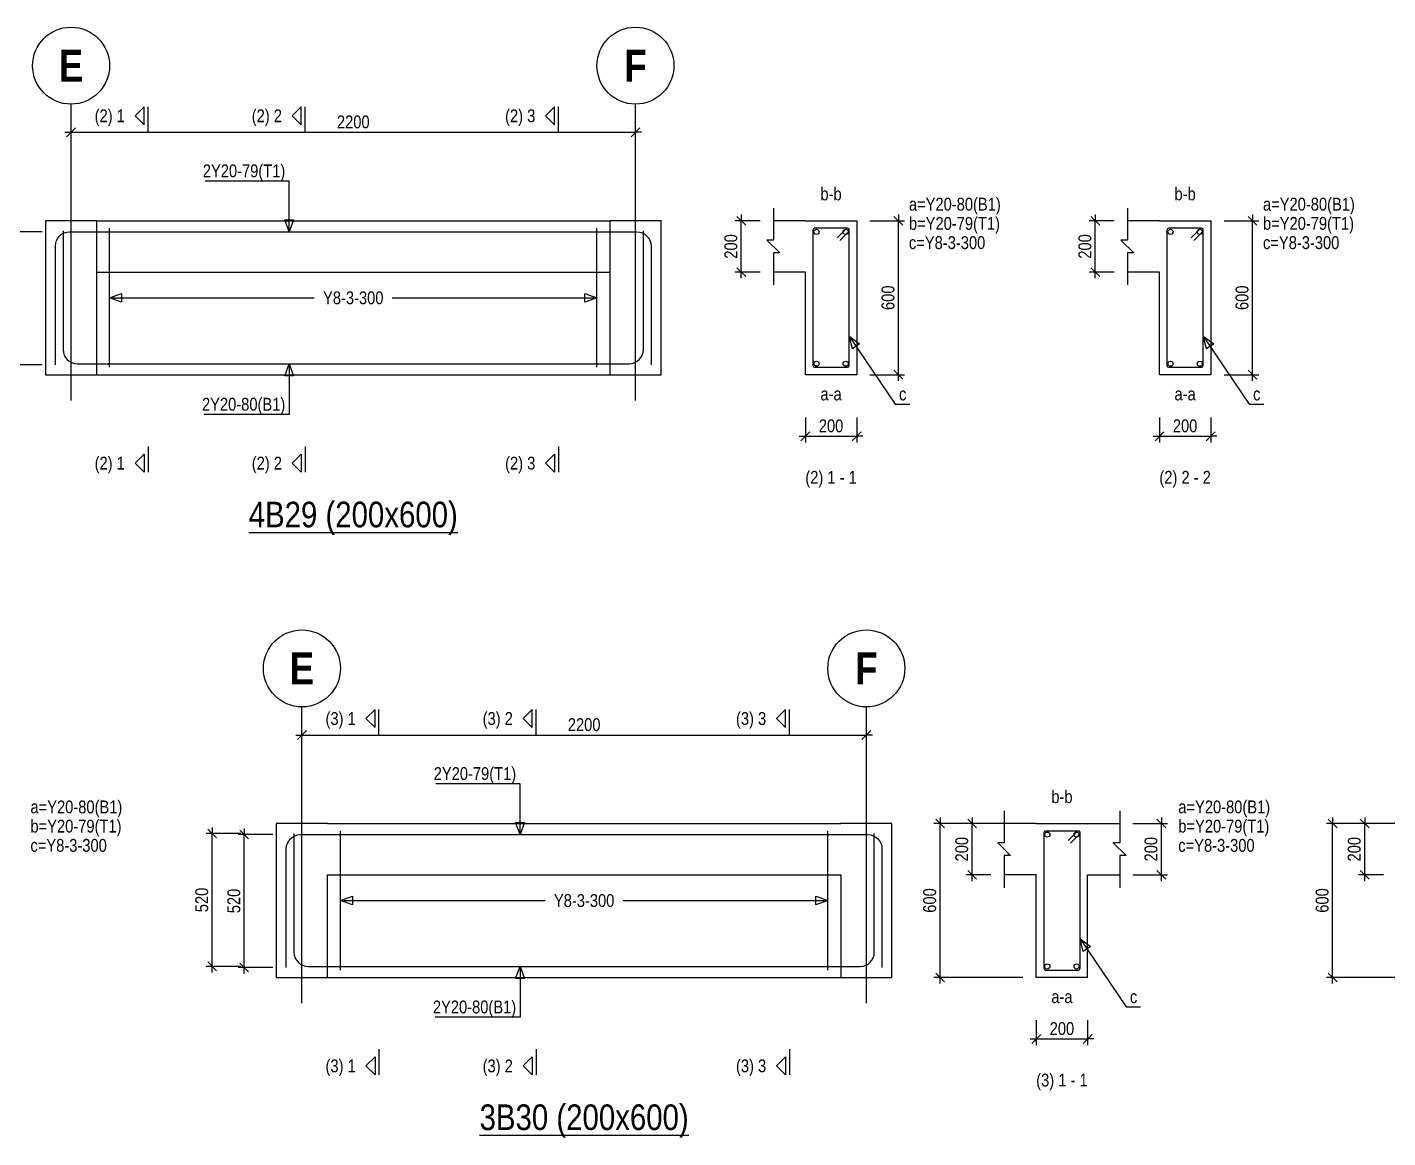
# Model space of a CAD drawing. Extents: x 0 to 206258, y -403073 to 0.
# Drawn here: x 41336 to 51943, y -318924 to -310264 of the extents above; entities that cross this region are included whole.
import ezdxf
from ezdxf.enums import TextEntityAlignment as Align
from ezdxf.lldxf.tags import DXFTag

# ---------------------------------------------------------------- set-up
doc = ezdxf.new("R2010")
doc.units = 0
doc.header["$LTSCALE"] = 1000
for name, color, linetype in [('Axis Circle(Dir 2)', 150, 'Continuous'), ('Axis Label(Dir 1)', 7, 'Continuous'), ('Axis Line(Dir 2)', 150, 'CENTER2'), ('Break Line', 5, 'Continuous'), ('Dimension Line', 5, 'Continuous'), ('Front Elevation Line', 40, 'Continuous'), ('Leader Line', 5, 'Continuous'), ('Link Line', 3, 'Continuous'), ('Rebar Label', 6, 'Continuous'), ('Rebar Line', 7, 'Continuous'), ('Section Label', 1, 'Continuous'), ('Section Line', 1, 'Continuous'), ('Top Rebar Label', 6, 'Continuous'), ('Top Rebar Line', 7, 'Continuous')]:
    doc.layers.add(name, color=color, linetype=linetype)
for name, color, linetype, true_color in [('Back Elevation Line', 191, 'HIDDEN2', 0xd4aaff), ('Beam Label(D)', 94, 'Continuous', 0x008100), ('Beam Line(D)', 112, 'Continuous', 0x00bd5e), ('Link Label', 94, 'Continuous', 0x008100)]:
    doc.layers.add(name, color=color, linetype=linetype, true_color=true_color)
doc.styles.add('Axis Label(Dir 1)', font='ARIALNB.TTF', dxfattribs={"height": 250})
doc.styles.add('Beam Label(D)', font='ARIALN.TTF', dxfattribs={"height": 200})
doc.styles.add('Dimension Text', font='ARIALN.TTF', dxfattribs={"height": 100})
doc.styles.add('Link Label', font='ARIALN.TTF', dxfattribs={"height": 100})
doc.styles.add('Rebar Label', font='ARIALN.TTF', dxfattribs={"height": 100})
doc.styles.add('Section Label', font='ARIALN.TTF', dxfattribs={"height": 100})
doc.styles.add('Top Rebar Label', font='ARIALN.TTF', dxfattribs={"height": 100})
tags = doc.linetypes.add('CENTER2', pattern=[1.125, 0.75, -0.125, 0.125, -0.125]).pattern_tags.tags
tags[10:11] = [DXFTag(74, 4), DXFTag(75, 0), DXFTag(340, '0'), DXFTag(46, 0.0), DXFTag(50, 0.0), DXFTag(44, 0.0), DXFTag(45, 0.0)]
tags[8:9] = [DXFTag(74, 4), DXFTag(75, 0), DXFTag(340, '0'), DXFTag(46, 0.0), DXFTag(50, 0.0), DXFTag(44, 0.0), DXFTag(45, 0.0)]
tags[6:7] = [DXFTag(74, 4), DXFTag(75, 0), DXFTag(340, '0'), DXFTag(46, 0.0), DXFTag(50, 0.0), DXFTag(44, 0.0), DXFTag(45, 0.0)]
tags[4:5] = [DXFTag(74, 4), DXFTag(75, 0), DXFTag(340, '0'), DXFTag(46, 0.0), DXFTag(50, 0.0), DXFTag(44, 0.0), DXFTag(45, 0.0)]
tags = doc.linetypes.add('HIDDEN2', pattern=[0.1875, 0.125, -0.0625]).pattern_tags.tags
tags[6:7] = [DXFTag(74, 4), DXFTag(75, 0), DXFTag(340, '0'), DXFTag(46, 0.0), DXFTag(50, 0.0), DXFTag(44, 0.0), DXFTag(45, 0.0)]
tags[4:5] = [DXFTag(74, 4), DXFTag(75, 0), DXFTag(340, '0'), DXFTag(46, 0.0), DXFTag(50, 0.0), DXFTag(44, 0.0), DXFTag(45, 0.0)]
doc.dimstyles.new('BEAM', dxfattribs={"dimtxt": 100, "dimasz": 30, "dimexe": 48.3, "dimexo": 103.5, "dimgap": 30, "dimtad": 1, "dimtoh": 1, "dimdec": 1, "dimlfac": 0.5, "dimdsep": 46, "dimtxsty": 'Dimension Text', "dimblk": 'PCDIM_TICK', "dimcen": 0.09, "dimclrd": 5, "dimclre": 5, "dimclrt": 5, "dimadec": 1, "dimazin": 0, "dimtp": 1, "dimtm": 1, "dimtfac": 1, "dimtdec": 4, "dimtofl": 0, "dimtmove": 0, "dimatfit": 3, "dimfxl": 1, "dimtolj": 1, "dimtzin": 0, "dimarcsym": 0})

# ---------------------------------------------------------------- blocks, each defined once
blk = doc.blocks.new('PCDIM_TICK')
at = {"layer": 'Dimension Line', "color": 0, "transparency": 33554687}
for p, q in [((1.15, 1.15), (-1.15, -1.15)), ((1.61, 0), (0, 0))]:
    blk.add_line(p, q, dxfattribs=at)
blk = doc.blocks.new('*U3844')
at = {"layer": 'Dimension Line', "color": 5, "true_color": 0x0000ff, "transparency": 16777216}
for p, q in [((41452, -311860), (41180, -311860)), ((41228, -312896), (41228, -311860)), ((41452, -312896), (41180, -312896))]:
    blk.add_line(p, q, dxfattribs=at)
at = {"layer": 'Dimension Line', "color": 5, "true_color": 0x0000ff, "transparency": 16777216, "xscale": 30, "yscale": 30}
for p, rotation in [((41228, -311860), 89.99999999999447), ((41228, -312896), 269.9999999999834)]:
    blk.add_blockref('PCDIM_TICK', p, dxfattribs=dict(at, rotation=rotation))
at = {"layer": 'Dimension Line', "color": 5, "true_color": 0x0000ff, "transparency": 16777216, "insert": (41198, -312378), "char_height": 100, "width": 181.5, "attachment_point": 8, "rotation": 90, "style": 'Dimension Text'}
blk.add_mtext('520', dxfattribs=at)
blk = doc.blocks.new('*U3846')
at = {"layer": 'Dimension Line', "color": 5, "true_color": 0x0000ff, "transparency": 16777216}
for p, q in [((41678, -311231), (41678, -311036)), ((41678, -311084), (46078, -311084)), ((46078, -311231), (46078, -311036))]:
    blk.add_line(p, q, dxfattribs=at)
at = {"layer": 'Dimension Line', "color": 5, "true_color": 0x0000ff, "transparency": 16777216, "xscale": 30, "yscale": 30, "rotation": 180.0000000000004}
blk.add_blockref('PCDIM_TICK', (41678, -311084), dxfattribs=at)
at = {"layer": 'Dimension Line', "color": 5, "true_color": 0x0000ff, "transparency": 16777216, "xscale": 30, "yscale": 30}
blk.add_blockref('PCDIM_TICK', (46078, -311084), dxfattribs=at)
at = {"layer": 'Dimension Line', "color": 5, "true_color": 0x0000ff, "transparency": 16777216, "insert": (43878, -311054), "char_height": 100, "width": 247.25, "attachment_point": 8, "style": 'Dimension Text'}
blk.add_mtext('2200', dxfattribs=at)
blk = doc.blocks.new('*U3847')
at = {"layer": 'Dimension Line', "color": 5, "true_color": 0x0000ff, "transparency": 16777216}
for p, q in [((47906, -311774), (48176, -311774)), ((48128, -312974), (48128, -311774)), ((47906, -312974), (48176, -312974))]:
    blk.add_line(p, q, dxfattribs=at)
at = {"layer": 'Dimension Line', "color": 5, "true_color": 0x0000ff, "transparency": 16777216, "xscale": 30, "yscale": 30}
for p, rotation in [((48128, -311774), 89.99999999999447), ((48128, -312974), 269.9999999999834)]:
    blk.add_blockref('PCDIM_TICK', p, dxfattribs=dict(at, rotation=rotation))
at = {"layer": 'Dimension Line', "color": 5, "true_color": 0x0000ff, "transparency": 16777216, "insert": (48098, -312374), "char_height": 100, "width": 181.97, "attachment_point": 8, "rotation": 90, "style": 'Dimension Text'}
blk.add_mtext('600', dxfattribs=at)
blk = doc.blocks.new('*U3848')
at = {"layer": 'Dimension Line', "color": 5, "true_color": 0x0000ff, "transparency": 16777216}
for p, q in [((47049, -311774), (46855, -311774)), ((46903, -312174), (46903, -311774)), ((47049, -312174), (46855, -312174))]:
    blk.add_line(p, q, dxfattribs=at)
at = {"layer": 'Dimension Line', "color": 5, "true_color": 0x0000ff, "transparency": 16777216, "xscale": 30, "yscale": 30}
for p, rotation in [((46903, -311774), 89.99999999999447), ((46903, -312174), 269.9999999999834)]:
    blk.add_blockref('PCDIM_TICK', p, dxfattribs=dict(at, rotation=rotation))
at = {"layer": 'Dimension Line', "color": 5, "true_color": 0x0000ff, "transparency": 16777216, "insert": (46873, -311974), "char_height": 100, "width": 182.77, "attachment_point": 8, "rotation": 90, "style": 'Dimension Text'}
blk.add_mtext('200', dxfattribs=at)
blk = doc.blocks.new('*U3849')
at = {"layer": 'Dimension Line', "color": 5, "true_color": 0x0000ff, "transparency": 16777216}
for p, q in [((47403, -313308), (47403, -313503)), ((47803, -313308), (47803, -313503)), ((47403, -313454), (47803, -313454))]:
    blk.add_line(p, q, dxfattribs=at)
at = {"layer": 'Dimension Line', "color": 5, "true_color": 0x0000ff, "transparency": 16777216, "xscale": 30, "yscale": 30, "rotation": 180.0000000000004}
blk.add_blockref('PCDIM_TICK', (47403, -313454), dxfattribs=at)
at = {"layer": 'Dimension Line', "color": 5, "true_color": 0x0000ff, "transparency": 16777216, "xscale": 30, "yscale": 30}
blk.add_blockref('PCDIM_TICK', (47803, -313454), dxfattribs=at)
at = {"layer": 'Dimension Line', "color": 5, "true_color": 0x0000ff, "transparency": 16777216, "insert": (47603, -313424), "char_height": 100, "width": 182.77, "attachment_point": 8, "style": 'Dimension Text'}
blk.add_mtext('200', dxfattribs=at)
blk = doc.blocks.new('*U3850')
at = {"layer": 'Dimension Line', "color": 5, "true_color": 0x0000ff, "transparency": 16777216}
for p, q in [((50667, -311774), (50937, -311774)), ((50888, -312974), (50888, -311774)), ((50667, -312974), (50937, -312974))]:
    blk.add_line(p, q, dxfattribs=at)
at = {"layer": 'Dimension Line', "color": 5, "true_color": 0x0000ff, "transparency": 16777216, "xscale": 30, "yscale": 30}
for p, rotation in [((50888, -311774), 89.99999999999447), ((50888, -312974), 269.9999999999834)]:
    blk.add_blockref('PCDIM_TICK', p, dxfattribs=dict(at, rotation=rotation))
at = {"layer": 'Dimension Line', "color": 5, "true_color": 0x0000ff, "transparency": 16777216, "insert": (50858, -312374), "char_height": 100, "width": 181.97, "attachment_point": 8, "rotation": 90, "style": 'Dimension Text'}
blk.add_mtext('600', dxfattribs=at)
blk = doc.blocks.new('*U3851')
at = {"layer": 'Dimension Line', "color": 5, "true_color": 0x0000ff, "transparency": 16777216}
for p, q in [((49810, -311774), (49615, -311774)), ((49663, -312174), (49663, -311774)), ((49810, -312174), (49615, -312174))]:
    blk.add_line(p, q, dxfattribs=at)
at = {"layer": 'Dimension Line', "color": 5, "true_color": 0x0000ff, "transparency": 16777216, "xscale": 30, "yscale": 30}
for p, rotation in [((49663, -311774), 89.99999999999447), ((49663, -312174), 269.9999999999834)]:
    blk.add_blockref('PCDIM_TICK', p, dxfattribs=dict(at, rotation=rotation))
at = {"layer": 'Dimension Line', "color": 5, "true_color": 0x0000ff, "transparency": 16777216, "insert": (49633, -311974), "char_height": 100, "width": 182.77, "attachment_point": 8, "rotation": 90, "style": 'Dimension Text'}
blk.add_mtext('200', dxfattribs=at)
blk = doc.blocks.new('*U3852')
at = {"layer": 'Dimension Line', "color": 5, "true_color": 0x0000ff, "transparency": 16777216}
for p, q in [((50163, -313308), (50163, -313503)), ((50563, -313308), (50563, -313503)), ((50163, -313454), (50563, -313454))]:
    blk.add_line(p, q, dxfattribs=at)
at = {"layer": 'Dimension Line', "color": 5, "true_color": 0x0000ff, "transparency": 16777216, "xscale": 30, "yscale": 30, "rotation": 180.0000000000004}
blk.add_blockref('PCDIM_TICK', (50163, -313454), dxfattribs=at)
at = {"layer": 'Dimension Line', "color": 5, "true_color": 0x0000ff, "transparency": 16777216, "xscale": 30, "yscale": 30}
blk.add_blockref('PCDIM_TICK', (50563, -313454), dxfattribs=at)
at = {"layer": 'Dimension Line', "color": 5, "true_color": 0x0000ff, "transparency": 16777216, "insert": (50363, -313424), "char_height": 100, "width": 182.77, "attachment_point": 8, "style": 'Dimension Text'}
blk.add_mtext('200', dxfattribs=at)
blk = doc.blocks.new('*U3886')
at = {"layer": 'Dimension Line', "color": 5, "true_color": 0x0000ff, "transparency": 16777216}
for p, q in [((43252, -316560), (42980, -316560)), ((43028, -317596), (43028, -316560)), ((43252, -317596), (42980, -317596))]:
    blk.add_line(p, q, dxfattribs=at)
at = {"layer": 'Dimension Line', "color": 5, "true_color": 0x0000ff, "transparency": 16777216, "xscale": 30, "yscale": 30}
for p, rotation in [((43028, -316560), 89.99999999999447), ((43028, -317596), 269.9999999999834)]:
    blk.add_blockref('PCDIM_TICK', p, dxfattribs=dict(at, rotation=rotation))
at = {"layer": 'Dimension Line', "color": 5, "true_color": 0x0000ff, "transparency": 16777216, "insert": (42998, -317078), "char_height": 100, "width": 181.5, "attachment_point": 8, "rotation": 90, "style": 'Dimension Text'}
blk.add_mtext('520', dxfattribs=at)
blk = doc.blocks.new('*U3887')
at = {"layer": 'Dimension Line', "color": 5, "true_color": 0x0000ff, "transparency": 16777216}
for p, q in [((43002, -316552), (42730, -316552)), ((42778, -317588), (42778, -316552)), ((43002, -317588), (42730, -317588))]:
    blk.add_line(p, q, dxfattribs=at)
at = {"layer": 'Dimension Line', "color": 5, "true_color": 0x0000ff, "transparency": 16777216, "xscale": 30, "yscale": 30}
for p, rotation in [((42778, -316552), 89.99999999999447), ((42778, -317588), 269.9999999999834)]:
    blk.add_blockref('PCDIM_TICK', p, dxfattribs=dict(at, rotation=rotation))
at = {"layer": 'Dimension Line', "color": 5, "true_color": 0x0000ff, "transparency": 16777216, "insert": (42748, -317070), "char_height": 100, "width": 181.5, "attachment_point": 8, "rotation": 90, "style": 'Dimension Text'}
blk.add_mtext('520', dxfattribs=at)
blk = doc.blocks.new('*U3888')
at = {"layer": 'Dimension Line', "color": 5, "true_color": 0x0000ff, "transparency": 16777216}
for p, q in [((43478, -315931), (43478, -315736)), ((47878, -315931), (47878, -315736)), ((43478, -315784), (47878, -315784))]:
    blk.add_line(p, q, dxfattribs=at)
at = {"layer": 'Dimension Line', "color": 5, "true_color": 0x0000ff, "transparency": 16777216, "xscale": 30, "yscale": 30, "rotation": 180.0000000000004}
blk.add_blockref('PCDIM_TICK', (43478, -315784), dxfattribs=at)
at = {"layer": 'Dimension Line', "color": 5, "true_color": 0x0000ff, "transparency": 16777216, "xscale": 30, "yscale": 30}
blk.add_blockref('PCDIM_TICK', (47878, -315784), dxfattribs=at)
at = {"layer": 'Dimension Line', "color": 5, "true_color": 0x0000ff, "transparency": 16777216, "insert": (45678, -315754), "char_height": 100, "width": 247.25, "attachment_point": 8, "style": 'Dimension Text'}
blk.add_mtext('2200', dxfattribs=at)
blk = doc.blocks.new('*U3889')
at = {"layer": 'Dimension Line', "color": 5, "true_color": 0x0000ff, "transparency": 16777216}
for p, q in [((49956, -316474), (50226, -316474)), ((50178, -316874), (50178, -316474)), ((49956, -316874), (50226, -316874))]:
    blk.add_line(p, q, dxfattribs=at)
at = {"layer": 'Dimension Line', "color": 5, "true_color": 0x0000ff, "transparency": 16777216, "xscale": 30, "yscale": 30}
for p, rotation in [((50178, -316474), 89.99999999999447), ((50178, -316874), 269.9999999999834)]:
    blk.add_blockref('PCDIM_TICK', p, dxfattribs=dict(at, rotation=rotation))
at = {"layer": 'Dimension Line', "color": 5, "true_color": 0x0000ff, "transparency": 16777216, "insert": (50148, -316674), "char_height": 100, "width": 182.77, "attachment_point": 8, "rotation": 90, "style": 'Dimension Text'}
blk.add_mtext('200', dxfattribs=at)
blk = doc.blocks.new('*U3890')
at = {"layer": 'Dimension Line', "color": 5, "true_color": 0x0000ff, "transparency": 16777216}
for p, q in [((48849, -316474), (48655, -316474)), ((48703, -316874), (48703, -316474)), ((48849, -316874), (48655, -316874))]:
    blk.add_line(p, q, dxfattribs=at)
at = {"layer": 'Dimension Line', "color": 5, "true_color": 0x0000ff, "transparency": 16777216, "xscale": 30, "yscale": 30}
for p, rotation in [((48703, -316474), 89.99999999999447), ((48703, -316874), 269.9999999999834)]:
    blk.add_blockref('PCDIM_TICK', p, dxfattribs=dict(at, rotation=rotation))
at = {"layer": 'Dimension Line', "color": 5, "true_color": 0x0000ff, "transparency": 16777216, "insert": (48673, -316674), "char_height": 100, "width": 182.77, "attachment_point": 8, "rotation": 90, "style": 'Dimension Text'}
blk.add_mtext('200', dxfattribs=at)
blk = doc.blocks.new('*U3891')
at = {"layer": 'Dimension Line', "color": 5, "true_color": 0x0000ff, "transparency": 16777216}
for p, q in [((49099, -316474), (48405, -316474)), ((48453, -317674), (48453, -316474)), ((49099, -317674), (48405, -317674))]:
    blk.add_line(p, q, dxfattribs=at)
at = {"layer": 'Dimension Line', "color": 5, "true_color": 0x0000ff, "transparency": 16777216, "xscale": 30, "yscale": 30}
for p, rotation in [((48453, -316474), 89.99999999999447), ((48453, -317674), 269.9999999999834)]:
    blk.add_blockref('PCDIM_TICK', p, dxfattribs=dict(at, rotation=rotation))
at = {"layer": 'Dimension Line', "color": 5, "true_color": 0x0000ff, "transparency": 16777216, "insert": (48423, -317074), "char_height": 100, "width": 181.97, "attachment_point": 8, "rotation": 90, "style": 'Dimension Text'}
blk.add_mtext('600', dxfattribs=at)
blk = doc.blocks.new('*U3892')
at = {"layer": 'Dimension Line', "color": 5, "true_color": 0x0000ff, "transparency": 16777216}
for p, q in [((49203, -318008), (49203, -318203)), ((49603, -318008), (49603, -318203)), ((49203, -318154), (49603, -318154))]:
    blk.add_line(p, q, dxfattribs=at)
at = {"layer": 'Dimension Line', "color": 5, "true_color": 0x0000ff, "transparency": 16777216, "xscale": 30, "yscale": 30, "rotation": 180.0000000000004}
blk.add_blockref('PCDIM_TICK', (49203, -318154), dxfattribs=at)
at = {"layer": 'Dimension Line', "color": 5, "true_color": 0x0000ff, "transparency": 16777216, "xscale": 30, "yscale": 30}
blk.add_blockref('PCDIM_TICK', (49603, -318154), dxfattribs=at)
at = {"layer": 'Dimension Line', "color": 5, "true_color": 0x0000ff, "transparency": 16777216, "insert": (49403, -318124), "char_height": 100, "width": 182.77, "attachment_point": 8, "style": 'Dimension Text'}
blk.add_mtext('200', dxfattribs=at)
blk = doc.blocks.new('*U3894')
at = {"layer": 'Dimension Line', "color": 5, "true_color": 0x0000ff, "transparency": 16777216}
for p, q in [((51910, -316474), (51715, -316474)), ((51763, -316874), (51763, -316474)), ((51910, -316874), (51715, -316874))]:
    blk.add_line(p, q, dxfattribs=at)
at = {"layer": 'Dimension Line', "color": 5, "true_color": 0x0000ff, "transparency": 16777216, "xscale": 30, "yscale": 30}
for p, rotation in [((51763, -316474), 89.99999999999447), ((51763, -316874), 269.9999999999834)]:
    blk.add_blockref('PCDIM_TICK', p, dxfattribs=dict(at, rotation=rotation))
at = {"layer": 'Dimension Line', "color": 5, "true_color": 0x0000ff, "transparency": 16777216, "insert": (51733, -316674), "char_height": 100, "width": 182.77, "attachment_point": 8, "rotation": 90, "style": 'Dimension Text'}
blk.add_mtext('200', dxfattribs=at)
blk = doc.blocks.new('*U3895')
at = {"layer": 'Dimension Line', "color": 5, "true_color": 0x0000ff, "transparency": 16777216}
for p, q in [((52160, -316474), (51465, -316474)), ((51513, -317674), (51513, -316474)), ((52160, -317674), (51465, -317674))]:
    blk.add_line(p, q, dxfattribs=at)
at = {"layer": 'Dimension Line', "color": 5, "true_color": 0x0000ff, "transparency": 16777216, "xscale": 30, "yscale": 30}
for p, rotation in [((51513, -316474), 89.99999999999447), ((51513, -317674), 269.9999999999834)]:
    blk.add_blockref('PCDIM_TICK', p, dxfattribs=dict(at, rotation=rotation))
at = {"layer": 'Dimension Line', "color": 5, "true_color": 0x0000ff, "transparency": 16777216, "insert": (51483, -317074), "char_height": 100, "width": 181.97, "attachment_point": 8, "rotation": 90, "style": 'Dimension Text'}
blk.add_mtext('600', dxfattribs=at)

msp = doc.modelspace()

# ---------------------------------------------------------------- linework, layer by layer
at = {"layer": 'Axis Circle(Dir 2)', "transparency": 33554687}
for centre in [(41677.964, -310564.284), (46077.964, -310564.284), (43477.964, -315264.284), (47877.964, -315264.284)]:
    msp.add_circle(centre, 300, dxfattribs=at)
at = {"layer": 'Axis Line(Dir 2)', "transparency": 33554687}
for points in [[(41677.964, -313174.284), (41677.964, -310864.284)], [(46077.964, -313174.284), (46077.964, -310864.284)], [(43477.964, -317874.284), (43477.964, -315564.284)], [(47877.964, -317874.284), (47877.964, -315564.284)]]:
    msp.add_lwpolyline(points, dxfattribs=at)
at = {"layer": 'Back Elevation Line', "transparency": 33554687}
for points in [[(41877.964, -311774.284), (41477.964, -311774.284)], [(41477.964, -311774.284), (41477.964, -312974.284)], [(41877.964, -312974.284), (41877.964, -311774.284)], [(46277.964, -311774.284), (45877.964, -311774.284)], [(45877.964, -311774.284), (45877.964, -312974.284)], [(46277.964, -312974.284), (46277.964, -311774.284)], [(41477.964, -312974.284), (41877.964, -312974.284)], [(45877.964, -312974.284), (46277.964, -312974.284)], [(43677.964, -316474.284), (43277.964, -316474.284)], [(43277.964, -316474.284), (43277.964, -317674.284)], [(43677.964, -316474.284), (47677.964, -316474.284)], [(48077.964, -316474.284), (47677.964, -316474.284)], [(48077.964, -317674.284), (48077.964, -316474.284)], [(43677.964, -317674.284), (43677.964, -316874.284)], [(43677.964, -316874.284), (47677.964, -316874.284)], [(47677.964, -316874.284), (47677.964, -317674.284)], [(43277.964, -317674.284), (43677.964, -317674.284)], [(47677.964, -317674.284), (48077.964, -317674.284)]]:
    msp.add_lwpolyline(points, dxfattribs=at)
at = {"layer": 'Beam Line(D)', "transparency": 33554687}
for points in [[(41477.964, -311774.284), (41477.964, -312974.284)], [(41877.964, -311774.284), (41477.964, -311774.284)], [(41877.964, -311774.284), (45877.964, -311774.284)], [(46277.964, -311774.284), (45877.964, -311774.284)], [(46277.964, -312974.284), (46277.964, -311774.284)], [(47402.964, -311774.284), (47802.964, -311774.284), (47802.964, -312974.284), (47402.964, -312974.284), (47402.964, -312174.284), (47152.964, -312174.284)], [(47402.964, -311774.284), (47152.964, -311774.284)], [(47402.964, -311774.284), (47402.964, -311774.284)], [(50163.203, -311774.284), (50563.203, -311774.284), (50563.203, -312974.284), (50163.203, -312974.284), (50163.203, -312174.284), (49913.203, -312174.284)], [(50163.203, -311774.284), (49913.203, -311774.284)], [(50163.203, -311774.284), (50163.203, -311774.284)], [(41477.964, -312974.284), (41877.964, -312974.284)], [(41877.964, -312974.284), (45877.964, -312974.284)], [(45877.964, -312974.284), (46277.964, -312974.284)], [(43277.964, -316474.284), (43277.964, -317674.284)], [(43677.964, -316474.284), (43277.964, -316474.284)], [(43677.964, -316474.284), (47677.964, -316474.284)], [(48077.964, -316474.284), (47677.964, -316474.284)], [(48077.964, -317674.284), (48077.964, -316474.284)], [(49202.964, -316474.284), (48952.964, -316474.284)], [(49202.964, -316474.284), (49602.964, -316474.284)], [(49202.964, -316474.284), (49202.964, -316474.284)], [(49602.964, -316474.284), (49602.964, -316474.284)], [(49602.964, -316474.284), (49852.964, -316474.284)], [(49602.964, -317674.284), (49202.964, -317674.284), (49202.964, -316874.284), (48952.964, -316874.284)], [(49602.964, -317674.284), (49602.964, -316874.284), (49852.964, -316874.284)], [(43277.964, -317674.284), (43677.964, -317674.284)], [(43677.964, -317674.284), (47677.964, -317674.284)], [(47677.964, -317674.284), (48077.964, -317674.284)]]:
    msp.add_lwpolyline(points, dxfattribs=at)
at = {"layer": 'Break Line', "transparency": 33554687}
for points in [[(47152.964, -311674.284), (47152.964, -311924.284), (47102.964, -311924.284), (47202.964, -312024.284), (47152.964, -312024.284), (47152.964, -312274.284)], [(49913.203, -311674.284), (49913.203, -311924.284), (49863.203, -311924.284), (49963.203, -312024.284), (49913.203, -312024.284), (49913.203, -312274.284)], [(48952.964, -316374.284), (48952.964, -316624.284), (48902.964, -316624.284), (49002.964, -316724.284), (48952.964, -316724.284), (48952.964, -316974.284)], [(49852.964, -316374.284), (49852.964, -316624.284), (49802.964, -316624.284), (49902.964, -316724.284), (49852.964, -316724.284), (49852.964, -316974.284)]]:
    msp.add_lwpolyline(points, dxfattribs=at)
at = {"layer": 'Front Elevation Line', "transparency": 33554687}
for points in [[(41877.964, -311774.284), (41477.964, -311774.284)], [(41477.964, -311774.284), (41477.964, -312974.284)], [(41877.964, -311774.284), (45877.964, -311774.284)], [(46277.964, -311774.284), (45877.964, -311774.284)], [(46277.964, -312974.284), (46277.964, -311774.284)], [(41877.964, -312974.284), (41877.964, -312174.284)], [(41877.964, -312174.284), (45877.964, -312174.284)], [(45877.964, -312174.284), (45877.964, -312974.284)], [(41477.964, -312974.284), (41877.964, -312974.284)], [(45877.964, -312974.284), (46277.964, -312974.284)], [(43677.964, -316474.284), (43277.964, -316474.284)], [(43277.964, -316474.284), (43277.964, -317674.284)], [(43677.964, -316474.284), (47677.964, -316474.284)], [(48077.964, -316474.284), (47677.964, -316474.284)], [(48077.964, -317674.284), (48077.964, -316474.284)], [(43677.964, -317674.284), (43677.964, -316874.284)], [(43677.964, -316874.284), (47677.964, -316874.284)], [(47677.964, -316874.284), (47677.964, -317674.284)], [(43277.964, -317674.284), (43677.964, -317674.284)], [(47677.964, -317674.284), (48077.964, -317674.284)]]:
    msp.add_lwpolyline(points, dxfattribs=at)
at = {"layer": 'Leader Line', "transparency": 33554687}
for points in [[(43377.965, -311860.284), (43377.964, -311464.284), (42722.973, -311464.284)], [(43343.763, -311766.314), (43412.167, -311766.314), (43377.965, -311860.284), (43343.763, -311766.314)], [(41977.964, -312374.284), (42071.934, -312340.082), (42071.934, -312408.486), (41977.964, -312374.284), (43573.32, -312374.284)], [(44182.608, -312374.284), (45777.964, -312374.284), (45683.995, -312408.486), (45683.995, -312340.082), (45777.964, -312374.284)], [(47825.905, -312733.009), (47769.221, -312771.297), (47744.965, -312674.284), (47825.905, -312733.009)], [(47744.965, -312674.284), (48102.964, -313204.284), (48216.094, -313204.284)], [(50586.143, -312733.008), (50529.459, -312771.297), (50505.203, -312674.283), (50586.143, -312733.008)], [(50505.203, -312674.283), (50863.203, -313204.284), (50976.332, -313204.284)], [(43377.965, -312888.284), (43377.964, -313284.284), (42715.291, -313284.284)], [(43412.167, -312982.253), (43343.763, -312982.253), (43377.965, -312888.284), (43412.167, -312982.253)], [(45177.965, -316560.284), (45177.964, -316164.284), (44522.973, -316164.284)], [(45143.763, -316466.314), (45212.167, -316466.314), (45177.965, -316560.284), (45143.763, -316466.314)], [(43777.964, -317074.284), (43871.934, -317040.082), (43871.934, -317108.486), (43777.964, -317074.284), (45373.32, -317074.284)], [(45982.608, -317074.284), (47577.964, -317074.284), (47483.995, -317108.486), (47483.995, -317040.082), (47577.964, -317074.284)], [(49625.905, -317433.009), (49569.221, -317471.297), (49544.965, -317374.284), (49625.905, -317433.009)], [(49544.965, -317374.284), (49902.964, -317904.284), (50016.094, -317904.284)], [(45177.965, -317588.284), (45177.964, -317984.284), (44515.291, -317984.284)], [(45212.167, -317682.253), (45143.763, -317682.253), (45177.965, -317588.284), (45212.167, -317682.253)]]:
    msp.add_lwpolyline(points, dxfattribs=at)
at = {"layer": 'Link Line', "transparency": 33554687}
for p, q in [((41977.964, -312916.284), (41977.964, -311832.284)), ((45777.964, -312916.284), (45777.964, -311832.284)), ((43777.964, -317616.284), (43777.964, -316532.284)), ((47577.964, -317616.284), (47577.964, -316532.284))]:
    msp.add_line(p, q, dxfattribs=at)
for points in [[(47670.153, -311926.894), (47740.864, -311856.183, 0.668178638), (47730.964, -311832.284), (47474.964, -311832.284, 0.414213562), (47460.964, -311846.284), (47460.964, -312902.284, 0.414213562), (47474.964, -312916.284), (47730.964, -312916.284, 0.414213562), (47744.964, -312902.284), (47744.964, -311846.284, 0.668178638), (47721.065, -311836.384), (47650.354, -311907.095)], [(50430.392, -311926.894), (50501.103, -311856.183, 0.668178638), (50491.203, -311832.284), (50235.203, -311832.284, 0.414213562), (50221.203, -311846.284), (50221.203, -312902.284, 0.414213562), (50235.203, -312916.284), (50491.203, -312916.284, 0.414213562), (50505.203, -312902.284), (50505.203, -311846.284, 0.668178638), (50481.304, -311836.384), (50410.593, -311907.095)], [(49470.153, -316626.894), (49540.864, -316556.183, 0.668178638), (49530.964, -316532.284), (49274.964, -316532.284, 0.414213562), (49260.964, -316546.284), (49260.964, -317602.284, 0.414213562), (49274.964, -317616.284), (49530.964, -317616.284, 0.414213562), (49544.964, -317602.284), (49544.964, -316546.284, 0.668178638), (49521.065, -316536.384), (49450.354, -316607.095)]]:
    msp.add_lwpolyline(points, format="xyb", dxfattribs=at)
at = {"layer": 'Rebar Line', "transparency": 33554687}
for points in [[(41615.964, -311852.284), (41615.964, -312778.328, 0.414213562), (41725.92, -312888.284), (46030.009, -312888.284, 0.414213543), (46139.964, -312778.328), (46139.964, -311852.284)], [(43415.964, -316552.284), (43415.964, -317478.328, 0.414213562), (43525.92, -317588.284), (47830.009, -317588.284, 0.414213543), (47939.964, -317478.328), (47939.964, -316552.284)]]:
    msp.add_lwpolyline(points, format="xyb", dxfattribs=at)
for centre in [(47488.964, -311860.284), (47716.964, -311860.284), (50249.203, -311860.284), (50477.203, -311860.284), (47488.964, -312888.284), (47716.964, -312888.284), (50249.203, -312888.284), (50477.203, -312888.284), (49288.964, -316560.284), (49516.964, -316560.284), (49288.964, -317588.284), (49516.964, -317588.284)]:
    msp.add_circle(centre, 20, dxfattribs=at)
at = {"layer": 'Section Line', "transparency": 33554687}
for points in [[(42247.964, -310884.284), (42177.254, -310954.994), (42247.964, -311025.705), (42247.964, -310884.284)], [(42277.964, -311084.284), (42277.964, -310884.284)], [(43472.964, -310884.284), (43402.254, -310954.994), (43472.964, -311025.705), (43472.964, -310884.284)], [(43502.964, -311084.284), (43502.964, -310884.284)], [(45447.964, -310884.284), (45377.254, -310954.994), (45447.964, -311025.705), (45447.964, -310884.284)], [(45477.964, -311084.284), (45477.964, -310884.284)], [(42277.964, -313534.284), (42277.964, -313734.284)], [(43502.964, -313534.284), (43502.964, -313734.284)], [(45477.964, -313534.284), (45477.964, -313734.284)], [(42247.964, -313734.284), (42247.964, -313734.284), (42177.254, -313663.573), (42247.964, -313592.862), (42247.964, -313734.284)], [(43472.964, -313734.284), (43472.964, -313734.284), (43402.254, -313663.573), (43472.964, -313592.862), (43472.964, -313734.284)], [(45447.964, -313734.284), (45447.964, -313734.284), (45377.254, -313663.573), (45447.964, -313592.862), (45447.964, -313734.284)], [(44047.964, -315584.284), (43977.254, -315654.994), (44047.964, -315725.705), (44047.964, -315584.284)], [(44077.964, -315784.284), (44077.964, -315584.284)], [(45272.964, -315584.284), (45202.254, -315654.994), (45272.964, -315725.705), (45272.964, -315584.284)], [(45302.964, -315784.284), (45302.964, -315584.284)], [(47247.964, -315584.284), (47177.254, -315654.994), (47247.964, -315725.705), (47247.964, -315584.284)], [(47277.964, -315784.284), (47277.964, -315584.284)], [(44047.964, -318434.284), (44047.964, -318434.284), (43977.254, -318363.573), (44047.964, -318292.862), (44047.964, -318434.284)], [(44077.964, -318234.284), (44077.964, -318434.284)], [(45272.964, -318434.284), (45272.964, -318434.284), (45202.254, -318363.573), (45272.964, -318292.862), (45272.964, -318434.284)], [(45302.964, -318234.284), (45302.964, -318434.284)], [(47247.964, -318434.284), (47247.964, -318434.284), (47177.254, -318363.573), (47247.964, -318292.862), (47247.964, -318434.284)], [(47277.964, -318234.284), (47277.964, -318434.284)]]:
    msp.add_lwpolyline(points, dxfattribs=at)
at = {"layer": 'Top Rebar Line', "transparency": 33554687}
for points in [[(41555.964, -312896.284), (41555.964, -311970.239, -0.414213562), (41665.92, -311860.284), (46090.009, -311860.284, -0.414213562), (46199.964, -311970.239), (46199.964, -312896.284)], [(43355.964, -317596.284), (43355.964, -316670.239, -0.414213562), (43465.92, -316560.284), (47890.009, -316560.284, -0.414213562), (47999.964, -316670.239), (47999.964, -317596.284)]]:
    msp.add_lwpolyline(points, format="xyb", dxfattribs=at)

# ---------------------------------------------------------------- texts
at = {"layer": 'Axis Label(Dir 1)', "transparency": 33554687, "style": 'Axis Label(Dir 1)'}
for s, p in [('E', (41677.964, -310564.284)), ('F', (46077.964, -310564.284)), ('E', (43477.964, -315264.284)), ('F', (47877.964, -315264.284))]:
    msp.add_text(s, height=250, dxfattribs=at).set_placement(p, align=Align.MIDDLE_CENTER)
at = {"layer": 'Beam Label(D)', "transparency": 33554687, "style": 'Beam Label(D)'}
for s, p in [('%%U4B29 (200x600)', (43877.964, -313964.284)), ('%%U3B30 (200x600)', (45677.964, -318664.284))]:
    msp.add_text(s, height=200, dxfattribs=at).set_placement(p, align=Align.TOP_CENTER)
at = {"layer": 'Link Label', "transparency": 33554687, "style": 'Link Label'}
for s, p in [(' c=Y8-3-300', (48177.964, -311994.284)), (' c=Y8-3-300', (50938.203, -311994.284)), ('c', (48132.964, -313174.284)), ('c', (50893.203, -313174.284)), (' c=Y8-3-300', (41329.532, -316694.284)), (' c=Y8-3-300', (50277.964, -316694.284)), ('c', (49932.964, -317874.284))]:
    msp.add_text(s, height=100, dxfattribs=at).set_placement(p)
for p in [(43877.964, -312374.284), (45677.964, -317074.284)]:
    msp.add_text('Y8-3-300', height=100, dxfattribs=at).set_placement(p, align=Align.MIDDLE_CENTER)
at = {"layer": 'Rebar Label', "transparency": 33554687, "style": 'Rebar Label'}
for s, p in [('b-b', (47602.964, -311644.284)), ('b-b', (50363.203, -311644.284)), ('a-a', (47602.964, -313204.284)), ('a-a', (50363.203, -313204.284)), ('b-b', (49402.964, -316344.284)), ('a-a', (49402.964, -317904.284))]:
    msp.add_text(s, height=100, dxfattribs=at).set_placement(p, align=Align.BOTTOM_CENTER)
for p in [(48177.964, -311694.284), (50938.203, -311694.284), (41329.532, -316394.284), (50277.964, -316394.284)]:
    msp.add_text(' a=Y20-80(B1)', height=100, dxfattribs=at).set_placement(p)
for p in [(43347.964, -313254.284), (45147.964, -317954.284)]:
    msp.add_text(' 2Y20-80(B1)', height=100, dxfattribs=at).set_placement(p, align=Align.RIGHT)
at = {"layer": 'Section Label', "transparency": 33554687, "style": 'Section Label'}
for s, p in [('(2) 1', (42097.254, -310954.994)), ('(2) 2', (43322.254, -310954.994)), ('(2) 3', (45297.254, -310954.994)), ('(2) 1', (42097.254, -313663.573)), ('(2) 2', (43322.254, -313663.573)), ('(2) 3', (45297.254, -313663.573)), ('(3) 1', (43897.254, -315654.994)), ('(3) 2', (45122.254, -315654.994)), ('(3) 3', (47097.254, -315654.994)), ('(3) 1', (43897.254, -318363.573)), ('(3) 2', (45122.254, -318363.573)), ('(3) 3', (47097.254, -318363.573))]:
    msp.add_text(s, height=100, dxfattribs=at).set_placement(p, align=Align.MIDDLE_RIGHT)
for s, p in [('(2) 1 - 1', (47602.964, -313854.284)), ('(2) 2 - 2', (50363.203, -313854.284)), ('(3) 1 - 1', (49402.964, -318554.284))]:
    msp.add_text(s, height=100, dxfattribs=at).set_placement(p, align=Align.BOTTOM_CENTER)
at = {"layer": 'Top Rebar Label', "transparency": 33554687, "style": 'Top Rebar Label'}
for p in [(43347.964, -311434.284), (45147.964, -316134.284)]:
    msp.add_text(' 2Y20-79(T1)', height=100, dxfattribs=at).set_placement(p, align=Align.RIGHT)
for p in [(48177.964, -311844.284), (50938.203, -311844.284), (41329.532, -316544.284), (50277.964, -316544.284)]:
    msp.add_text(' b=Y20-79(T1)', height=100, dxfattribs=at).set_placement(p)

# ---------------------------------------------------------------- dimensions: what is measured, and where the dimension line sits
at = {"layer": 'Dimension Line', "transparency": 33554687}
for base, p1, p2, text, picture, middle in [((43877.964, -311084.284), (41677.964, -311334.284), (46077.964, -311334.284), '2200', '*U3846', (43877.964, -311084.284)), ((47602.964, -313454.284), (47402.964, -313204.284), (47802.964, -313204.284), '200', '*U3849', (47602.964, -313454.284)), ((50363.203, -313454.284), (50163.203, -313204.284), (50563.203, -313204.284), '200', '*U3852', (50363.203, -313454.284)), ((45677.964, -315784.284), (43477.964, -316034.284), (47877.964, -316034.284), '2200', '*U3888', (45677.964, -315784.284)), ((49402.964, -318154.284), (49202.964, -317904.284), (49602.964, -317904.284), '200', '*U3892', (49402.964, -318154.284))]:
    dim = msp.add_linear_dim(base=base, p1=p1, p2=p2, text=text, dimstyle='BEAM', override={"dimscale": 1, "dimtxt": 100, "dimasz": 30, "dimexe": 48.3, "dimexo": 103.5, "dimgap": 30, "dimtad": 1, "dimtih": 0, "dimdec": 1, "dimlfac": 0.5, "dimzin": 8, "dimlunit": 2, "dimpost": '', "dimtxsty": 'Dimension Text', "dimblk": 'PCDIM_TICK', "dimse1": 0, "dimse2": 0, "dimsd2": 0, "dimclrd": 5, "dimclre": 5, "dimclrt": 5, "dimaunit": 0, "dimadec": 1, "dimazin": 0, "dimtol": 0, "dimtp": 1, "dimtm": 1, "dimtmove": 0}, dxfattribs=at)
    dim.commit()
    dim.dimension.update_dxf_attribs({"geometry": picture, "text_midpoint": middle})
for base, p1, p2, text, picture, middle in [((46902.964, -311974.284), (47152.964, -312174.284), (47152.964, -311774.284), '200', '*U3848', (46902.964, -311974.284)), ((48127.964, -312374.284), (47802.964, -312974.284), (47802.964, -311774.284), '600', '*U3847', (48127.964, -312374.284)), ((49663.203, -311974.284), (49913.203, -312174.284), (49913.203, -311774.284), '200', '*U3851', (49663.203, -311974.284)), ((50888.203, -312374.284), (50563.203, -312974.284), (50563.203, -311774.284), '600', '*U3850', (50888.203, -312374.284)), ((41227.964, -312378.284), (41555.964, -312896.284), (41555.964, -311860.284), '520', '*U3844', (41227.964, -312378.284)), ((42777.964, -317070.284), (43105.964, -317588.284), (43105.964, -316552.284), '520', '*U3887', (42777.964, -317070.284)), ((43027.964, -317078.284), (43355.964, -317596.284), (43355.964, -316560.284), '520', '*U3886', (43027.964, -317078.284)), ((48452.964, -317074.284), (49202.964, -317674.284), (49202.964, -316474.284), '600', '*U3891', (48452.964, -317074.284)), ((48702.964, -316674.284), (48952.964, -316874.284), (48952.964, -316474.284), '200', '*U3890', (48702.964, -316674.284)), ((50177.964, -316674.284), (49852.964, -316874.284), (49852.964, -316474.284), '200', '*U3889', (50177.964, -316674.284)), ((51513.203, -317074.284), (52263.203, -317674.284), (52263.203, -316474.284), '600', '*U3895', (51513.203, -317074.284)), ((51763.203, -316674.284), (52013.203, -316874.284), (52013.203, -316474.284), '200', '*U3894', (51763.203, -316674.284))]:
    dim = msp.add_linear_dim(base=base, p1=p1, p2=p2, angle=90, text=text, dimstyle='BEAM', override={"dimscale": 1, "dimtxt": 100, "dimasz": 30, "dimexe": 48.3, "dimexo": 103.5, "dimgap": 30, "dimtad": 1, "dimtih": 0, "dimdec": 1, "dimlfac": 0.5, "dimzin": 8, "dimlunit": 2, "dimpost": '', "dimtxsty": 'Dimension Text', "dimblk": 'PCDIM_TICK', "dimse1": 0, "dimse2": 0, "dimsd2": 0, "dimclrd": 5, "dimclre": 5, "dimclrt": 5, "dimaunit": 0, "dimadec": 1, "dimazin": 0, "dimtol": 0, "dimtp": 1, "dimtm": 1, "dimtmove": 0}, dxfattribs=at)
    dim.commit()
    dim.dimension.update_dxf_attribs({"geometry": picture, "text_midpoint": middle})

doc.saveas('drawing.dxf')
